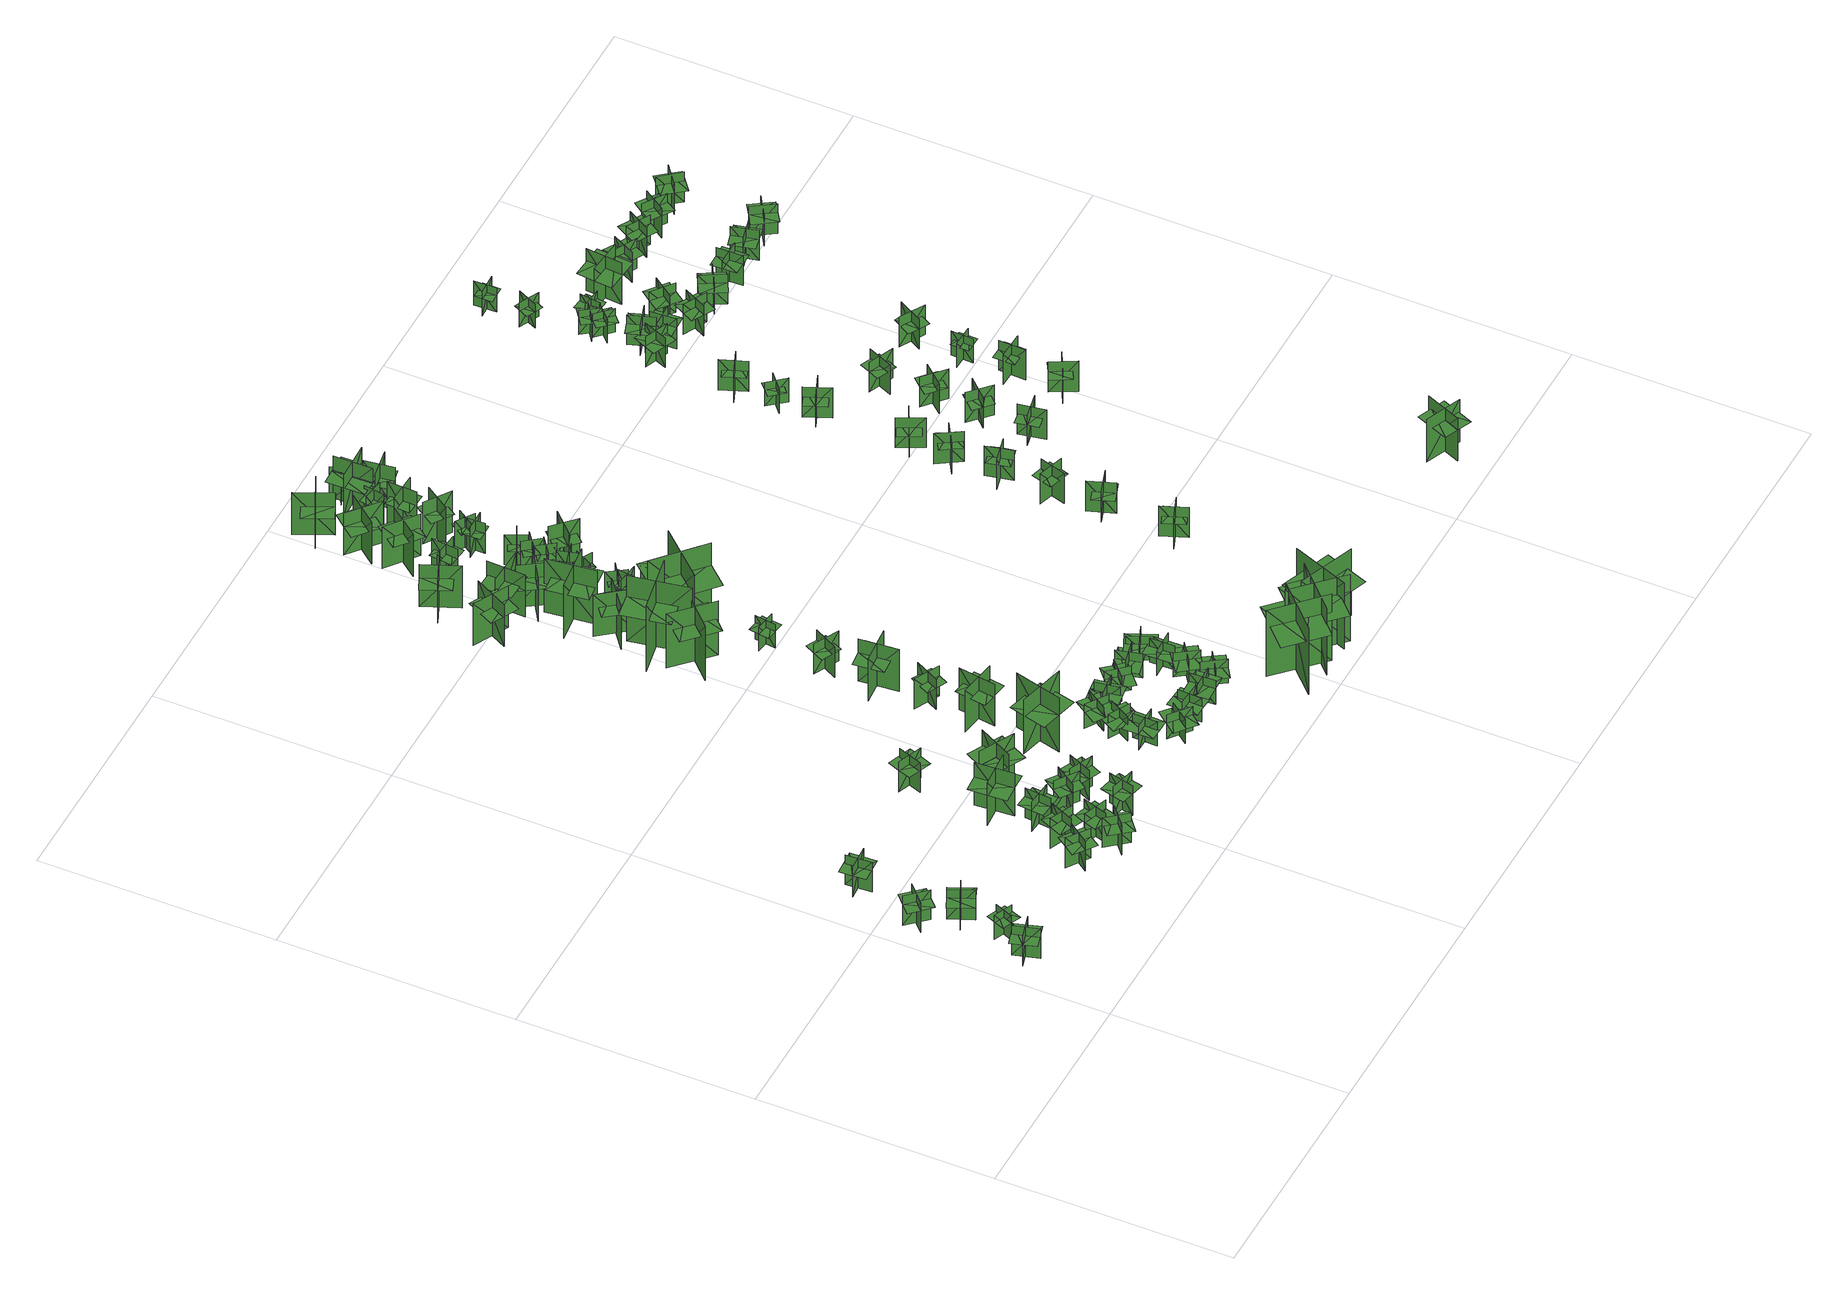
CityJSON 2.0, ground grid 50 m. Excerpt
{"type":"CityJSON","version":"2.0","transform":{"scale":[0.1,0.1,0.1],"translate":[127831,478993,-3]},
"CityObjects":{
"tree1":{"type":"SolitaryVegetationObject","geometry":[{"type":"MultiSurface","lod":"1","boundaries":[[[0,1,2]],[[0,2,3]],[[4,5,6]],[[4,6,7]],[[8,9,10]],[[8,10,11]],[[8,11,12]],[[8,12,13]]]}]},
"tree2":{"type":"SolitaryVegetationObject","geometry":[{"type":"MultiSurface","lod":"1","boundaries":[[[14,15,16]],[[14,16,17]],[[18,19,20]],[[18,20,21]],[[22,23,24]],[[22,24,25]],[[22,25,26]],[[22,26,27]]]}]},
"tree3":{"type":"SolitaryVegetationObject","geometry":[{"type":"MultiSurface","lod":"1","boundaries":[[[28,29,30]],[[28,30,31]],[[32,33,34]],[[32,34,35]],[[36,37,38]],[[36,38,39]],[[36,39,40]],[[36,40,41]]]}]},
"tree4":{"type":"SolitaryVegetationObject","geometry":[{"type":"MultiSurface","lod":"1","boundaries":[[[42,43,44]],[[42,44,45]],[[46,47,48]],[[46,48,49]],[[50,51,52]],[[50,52,53]],[[50,53,54]],[[50,54,55]]]}]},
"tree5":{"type":"SolitaryVegetationObject","geometry":[{"type":"MultiSurface","lod":"1","boundaries":[[[56,57,58]],[[56,58,59]],[[60,61,62]],[[60,62,63]],[[64,65,66]],[[64,66,67]],[[64,67,68]],[[64,68,69]]]}]},
"tree6":{"type":"SolitaryVegetationObject","geometry":[{"type":"MultiSurface","lod":"1","boundaries":[[[70,71,72]],[[70,72,73]],[[74,75,76]],[[74,76,77]],[[78,79,80]],[[78,80,81]],[[78,81,82]],[[78,82,83]]]}]},
"tree7":{"type":"SolitaryVegetationObject","geometry":[{"type":"MultiSurface","lod":"1","boundaries":[[[84,85,86]],[[84,86,87]],[[88,89,90]],[[88,90,91]],[[92,93,94]],[[92,94,95]],[[92,95,96]],[[92,96,97]]]}]},
"tree8":{"type":"SolitaryVegetationObject","geometry":[{"type":"MultiSurface","lod":"1","boundaries":[[[98,99,100]],[[98,100,101]],[[102,103,104]],[[102,104,105]],[[106,107,108]],[[106,108,109]],[[106,109,110]],[[106,110,111]]]}]},
"tree9":{"type":"SolitaryVegetationObject","geometry":[{"type":"MultiSurface","lod":"1","boundaries":[[[112,113,114]],[[112,114,115]],[[116,117,118]],[[116,118,119]],[[120,121,122]],[[120,122,123]],[[120,123,124]],[[120,124,125]]]}]},
"tree10":{"type":"SolitaryVegetationObject","geometry":[{"type":"MultiSurface","lod":"1","boundaries":[[[126,127,128]],[[126,128,129]],[[130,131,132]],[[130,132,133]],[[134,135,136]],[[134,136,137]],[[134,137,138]],[[134,138,139]]]}]},
"tree11":{"type":"SolitaryVegetationObject","geometry":[{"type":"MultiSurface","lod":"1","boundaries":[[[140,141,142]],[[140,142,143]],[[144,145,146]],[[144,146,147]],[[148,149,150]],[[148,150,151]],[[148,149,152]],[[148,152,153]]]}]},
"tree12":{"type":"SolitaryVegetationObject","geometry":[{"type":"MultiSurface","lod":"1","boundaries":[[[154,155,156]],[[154,156,157]],[[158,159,160]],[[158,160,161]],[[162,163,164]],[[162,164,165]],[[162,165,166]],[[162,166,167]]]}]},
"tree13":{"type":"SolitaryVegetationObject","geometry":[{"type":"MultiSurface","lod":"1","boundaries":[[[168,169,170]],[[168,170,171]],[[172,173,174]],[[172,174,175]],[[176,177,178]],[[176,178,179]],[[176,179,180]],[[176,180,181]]]}]},
"tree14":{"type":"SolitaryVegetationObject","geometry":[{"type":"MultiSurface","lod":"1","boundaries":[[[182,183,184]],[[182,184,185]],[[186,187,188]],[[186,188,189]],[[190,191,192]],[[190,192,193]],[[190,193,194]],[[190,194,195]]]}]},
"tree15":{"type":"SolitaryVegetationObject","geometry":[{"type":"MultiSurface","lod":"1","boundaries":[[[196,197,198]],[[196,198,199]],[[200,201,202]],[[200,202,203]],[[204,205,206]],[[204,206,207]],[[204,205,208]],[[204,208,209]]]}]},
"tree16":{"type":"SolitaryVegetationObject","geometry":[{"type":"MultiSurface","lod":"1","boundaries":[[[210,211,212]],[[210,212,213]],[[214,215,216]],[[214,216,217]],[[218,219,220]],[[218,220,221]],[[218,221,222]],[[218,222,223]]]}]},
"tree17":{"type":"SolitaryVegetationObject","geometry":[{"type":"MultiSurface","lod":"1","boundaries":[[[224,225,226]],[[224,226,227]],[[228,229,230]],[[228,230,231]],[[232,233,234]],[[232,234,235]],[[232,235,236]],[[232,236,237]]]}]},
"tree18":{"type":"SolitaryVegetationObject","geometry":[{"type":"MultiSurface","lod":"1","boundaries":[[[238,239,240]],[[238,240,241]],[[242,243,244]],[[242,244,245]],[[246,247,248]],[[246,248,249]],[[246,249,250]],[[246,250,251]]]}]},
"tree19":{"type":"SolitaryVegetationObject","geometry":[{"type":"MultiSurface","lod":"1","boundaries":[[[252,253,254]],[[252,254,255]],[[256,257,258]],[[256,258,259]],[[260,261,262]],[[260,262,263]],[[260,263,264]],[[260,264,265]]]}]},
"tree20":{"type":"SolitaryVegetationObject","geometry":[{"type":"MultiSurface","lod":"1","boundaries":[[[266,267,268]],[[266,268,269]],[[270,271,272]],[[270,272,273]],[[274,275,276]],[[274,276,277]],[[274,277,278]],[[274,278,279]]]}]},
"tree21":{"type":"SolitaryVegetationObject","geometry":[{"type":"MultiSurface","lod":"1","boundaries":[[[280,281,282]],[[280,282,283]],[[284,285,286]],[[284,286,287]],[[288,289,290]],[[288,290,291]],[[288,291,292]],[[288,292,293]]]}]},
"tree22":{"type":"SolitaryVegetationObject","geometry":[{"type":"MultiSurface","lod":"1","boundaries":[[[294,295,296]],[[294,296,297]],[[298,299,300]],[[298,300,301]],[[302,303,304]],[[302,304,305]],[[302,305,306]],[[302,306,307]]]}]},
"tree23":{"type":"SolitaryVegetationObject","geometry":[{"type":"MultiSurface","lod":"1","boundaries":[[[308,309,310]],[[308,310,311]],[[312,313,314]],[[312,314,315]],[[316,317,318]],[[316,318,319]],[[316,319,320]],[[316,320,321]]]}]},
"tree24":{"type":"SolitaryVegetationObject","geometry":[{"type":"MultiSurface","lod":"1","boundaries":[[[322,323,324]],[[322,324,325]],[[326,327,328]],[[326,328,329]],[[330,331,332]],[[330,332,333]],[[330,333,334]],[[330,334,335]]]}]},
"tree25":{"type":"SolitaryVegetationObject","geometry":[{"type":"MultiSurface","lod":"1","boundaries":[[[336,337,338]],[[336,338,339]],[[340,341,342]],[[340,342,343]],[[344,345,346]],[[344,346,347]],[[344,347,348]],[[344,348,349]]]}]},
"tree26":{"type":"SolitaryVegetationObject","geometry":[{"type":"MultiSurface","lod":"1","boundaries":[[[350,351,352]],[[350,352,353]],[[354,355,356]],[[354,356,357]],[[358,359,360]],[[358,360,361]],[[358,361,362]],[[358,362,363]]]}]},
"tree27":{"type":"SolitaryVegetationObject","geometry":[{"type":"MultiSurface","lod":"1","boundaries":[[[364,365,366]],[[364,366,367]],[[368,369,370]],[[368,370,371]],[[372,373,374]],[[372,374,375]],[[372,375,376]],[[372,376,377]]]}]},
"tree28":{"type":"SolitaryVegetationObject","geometry":[{"type":"MultiSurface","lod":"1","boundaries":[[[378,379,380]],[[378,380,381]],[[382,383,384]],[[382,384,385]],[[386,387,388]],[[386,388,389]],[[386,389,390]],[[386,390,391]]]}]},
"tree29":{"type":"SolitaryVegetationObject","geometry":[{"type":"MultiSurface","lod":"1","boundaries":[[[392,393,394]],[[392,394,395]],[[396,397,398]],[[396,398,399]],[[400,401,402]],[[400,402,403]],[[400,403,404]],[[400,404,405]]]}]},
"tree30":{"type":"SolitaryVegetationObject","geometry":[{"type":"MultiSurface","lod":"1","boundaries":[[[406,407,408]],[[406,408,409]],[[410,411,412]],[[410,412,413]],[[414,415,416]],[[414,416,417]],[[414,417,418]],[[414,418,419]]]}]},
"tree31":{"type":"SolitaryVegetationObject","geometry":[{"type":"MultiSurface","lod":"1","boundaries":[[[420,421,422]],[[420,422,423]],[[424,425,426]],[[424,426,427]],[[428,429,430]],[[428,430,431]],[[428,431,432]],[[428,432,433]]]}]},
"tree32":{"type":"SolitaryVegetationObject","geometry":[{"type":"MultiSurface","lod":"1","boundaries":[[[434,435,436]],[[434,436,437]],[[438,439,440]],[[438,440,441]],[[442,443,444]],[[442,444,445]],[[442,445,446]],[[442,446,447]]]}]},
"tree33":{"type":"SolitaryVegetationObject","geometry":[{"type":"MultiSurface","lod":"1","boundaries":[[[448,449,450]],[[448,450,451]],[[452,453,454]],[[452,454,455]],[[456,457,458]],[[456,458,459]],[[456,459,460]],[[456,460,461]]]}]},
"tree34":{"type":"SolitaryVegetationObject","geometry":[{"type":"MultiSurface","lod":"1","boundaries":[[[462,463,464]],[[462,464,465]],[[466,467,468]],[[466,468,469]],[[470,471,472]],[[470,472,473]],[[470,473,474]],[[470,474,475]]]}]},
"tree35":{"type":"SolitaryVegetationObject","geometry":[{"type":"MultiSurface","lod":"1","boundaries":[[[476,477,478]],[[476,478,479]],[[480,481,482]],[[480,482,483]],[[484,485,486]],[[484,486,487]],[[484,487,488]],[[484,488,489]]]}]},
"tree36":{"type":"SolitaryVegetationObject","geometry":[{"type":"MultiSurface","lod":"1","boundaries":[[[490,491,492]],[[490,492,493]],[[494,495,496]],[[494,496,497]],[[498,499,500]],[[498,500,501]],[[498,501,502]],[[498,502,503]]]}]},
"tree37":{"type":"SolitaryVegetationObject","geometry":[{"type":"MultiSurface","lod":"1","boundaries":[[[504,505,506]],[[504,506,507]],[[508,509,510]],[[508,510,511]],[[512,513,514]],[[512,514,515]],[[512,515,516]],[[512,516,517]]]}]},
"tree38":{"type":"SolitaryVegetationObject","geometry":[{"type":"MultiSurface","lod":"1","boundaries":[[[518,519,520]],[[518,520,521]],[[522,523,524]],[[522,524,525]],[[526,527,528]],[[526,528,529]],[[526,529,530]],[[526,530,531]]]}]},
"tree39":{"type":"SolitaryVegetationObject","geometry":[{"type":"MultiSurface","lod":"1","boundaries":[[[532,533,534]],[[532,534,535]],[[536,537,538]],[[536,538,539]],[[540,541,542]],[[540,542,543]],[[540,543,544]],[[540,544,545]]]}]},
"tree40":{"type":"SolitaryVegetationObject","geometry":[{"type":"MultiSurface","lod":"1","boundaries":[[[546,547,548]],[[546,548,549]],[[550,551,552]],[[550,552,553]],[[554,555,556]],[[554,556,557]],[[554,557,558]],[[554,558,559]]]}]},
"tree41":{"type":"SolitaryVegetationObject","geometry":[{"type":"MultiSurface","lod":"1","boundaries":[[[560,561,562]],[[560,562,563]],[[564,565,566]],[[564,566,567]],[[568,569,570]],[[568,570,571]],[[568,571,572]],[[568,572,573]]]}]},
"tree42":{"type":"SolitaryVegetationObject","geometry":[{"type":"MultiSurface","lod":"1","boundaries":[[[574,575,576]],[[574,576,577]],[[578,579,580]],[[578,580,581]],[[582,583,584]],[[582,584,585]],[[582,583,586]],[[582,586,587]]]}]},
"tree43":{"type":"SolitaryVegetationObject","geometry":[{"type":"MultiSurface","lod":"1","boundaries":[[[588,589,590]],[[588,590,591]],[[592,593,594]],[[592,594,595]],[[596,597,598]],[[596,598,599]],[[596,599,600]],[[596,600,601]]]}]},
"tree44":{"type":"SolitaryVegetationObject","geometry":[{"type":"MultiSurface","lod":"1","boundaries":[[[602,603,604]],[[602,604,605]],[[606,607,608]],[[606,608,609]],[[610,611,612]],[[610,612,613]],[[610,613,614]],[[610,614,615]]]}]},
"tree45":{"type":"SolitaryVegetationObject","geometry":[{"type":"MultiSurface","lod":"1","boundaries":[[[616,617,618]],[[616,618,619]],[[620,621,622]],[[620,622,623]],[[624,625,626]],[[624,626,627]],[[624,627,628]],[[624,628,629]]]}]},
"tree46":{"type":"SolitaryVegetationObject","geometry":[{"type":"MultiSurface","lod":"1","boundaries":[[[630,631,632]],[[630,632,633]],[[634,635,636]],[[634,636,637]],[[638,639,640]],[[638,640,641]],[[638,641,642]],[[638,642,643]]]}]},
"tree47":{"type":"SolitaryVegetationObject","geometry":[{"type":"MultiSurface","lod":"1","boundaries":[[[644,645,646]],[[644,646,647]],[[648,649,650]],[[648,650,651]],[[652,653,654]],[[652,654,655]],[[652,655,656]],[[652,656,657]]]}]},
"tree48":{"type":"SolitaryVegetationObject","geometry":[{"type":"MultiSurface","lod":"1","boundaries":[[[658,659,660]],[[658,660,661]],[[662,663,664]],[[662,664,665]],[[666,667,668]],[[666,668,669]],[[666,669,670]],[[666,670,671]]]}]},
"tree49":{"type":"SolitaryVegetationObject","geometry":[{"type":"MultiSurface","lod":"1","boundaries":[[[672,673,674]],[[672,674,675]],[[676,677,678]],[[676,678,679]],[[680,681,682]],[[680,682,683]],[[680,683,684]],[[680,684,685]]]}]},
"tree50":{"type":"SolitaryVegetationObject","geometry":[{"type":"MultiSurface","lod":"1","boundaries":[[[686,687,688]],[[686,688,689]],[[690,691,692]],[[690,692,693]],[[694,695,696]],[[694,696,697]],[[694,698,699]],[[694,699,695]]]}]},
"tree51":{"type":"SolitaryVegetationObject","geometry":[{"type":"MultiSurface","lod":"1","boundaries":[[[700,701,702]],[[700,702,703]],[[704,705,706]],[[704,706,707]],[[708,709,710]],[[708,710,711]],[[708,711,712]],[[708,712,713]]]}]},
"tree52":{"type":"SolitaryVegetationObject","geometry":[{"type":"MultiSurface","lod":"1","boundaries":[[[714,715,716]],[[714,716,717]],[[718,719,720]],[[718,720,721]],[[722,723,724]],[[722,724,725]],[[722,725,726]],[[722,726,727]]]}]},
"tree53":{"type":"SolitaryVegetationObject","geometry":[{"type":"MultiSurface","lod":"1","boundaries":[[[728,729,730]],[[728,730,731]],[[732,733,734]],[[732,734,735]],[[736,737,738]],[[736,738,739]],[[736,739,740]],[[736,740,741]]]}]},
"tree54":{"type":"SolitaryVegetationObject","geometry":[{"type":"MultiSurface","lod":"1","boundaries":[[[742,743,744]],[[742,744,745]],[[746,747,748]],[[746,748,749]],[[750,751,752]],[[750,752,753]],[[750,753,754]],[[750,754,755]]]}]},
"tree55":{"type":"SolitaryVegetationObject","geometry":[{"type":"MultiSurface","lod":"1","boundaries":[[[756,757,758]],[[756,758,759]],[[760,761,762]],[[760,762,763]],[[764,765,766]],[[764,766,767]],[[764,767,768]],[[764,768,769]]]}]},
"tree56":{"type":"SolitaryVegetationObject","geometry":[{"type":"MultiSurface","lod":"1","boundaries":[[[770,771,772]],[[770,772,773]],[[774,775,776]],[[774,776,777]],[[778,779,780]],[[778,780,781]],[[778,781,782]],[[778,782,783]]]}]},
"tree57":{"type":"SolitaryVegetationObject","geometry":[{"type":"MultiSurface","lod":"1","boundaries":[[[784,785,786]],[[784,786,787]],[[788,789,790]],[[788,790,791]],[[792,793,794]],[[792,794,795]],[[792,795,796]],[[792,796,797]]]}]},
"tree58":{"type":"SolitaryVegetationObject","geometry":[{"type":"MultiSurface","lod":"1","boundaries":[[[798,799,800]],[[798,800,801]],[[802,803,804]],[[802,804,805]],[[806,807,808]],[[806,808,809]],[[806,810,811]],[[806,811,807]]]}]},
"tree59":{"type":"SolitaryVegetationObject","geometry":[{"type":"MultiSurface","lod":"1","boundaries":[[[812,813,814]],[[812,814,815]],[[816,817,818]],[[816,818,819]],[[820,821,822]],[[820,822,823]],[[820,823,824]],[[820,824,825]]]}]},
"tree60":{"type":"SolitaryVegetationObject","geometry":[{"type":"MultiSurface","lod":"1","boundaries":[[[826,827,828]],[[826,828,829]],[[830,831,832]],[[830,832,833]],[[834,835,836]],[[834,836,837]],[[834,837,838]],[[834,838,839]]]}]},
"tree61":{"type":"SolitaryVegetationObject","geometry":[{"type":"MultiSurface","lod":"1","boundaries":[[[840,841,842]],[[840,842,843]],[[844,845,846]],[[844,846,847]],[[848,849,850]],[[848,850,851]],[[848,851,852]],[[848,852,853]]]}]},
"tree62":{"type":"SolitaryVegetationObject","geometry":[{"type":"MultiSurface","lod":"1","boundaries":[[[854,855,856]],[[854,856,857]],[[858,859,860]],[[858,860,861]],[[862,863,864]],[[862,864,865]],[[862,865,866]],[[862,866,867]]]}]},
"tree63":{"type":"SolitaryVegetationObject","geometry":[{"type":"MultiSurface","lod":"1","boundaries":[[[868,869,870]],[[868,870,871]],[[872,873,874]],[[872,874,875]],[[876,877,878]],[[876,878,879]],[[876,879,880]],[[876,880,881]]]}]},
"tree64":{"type":"SolitaryVegetationObject","geometry":[{"type":"MultiSurface","lod":"1","boundaries":[[[882,883,884]],[[882,884,885]],[[886,887,888]],[[886,888,889]],[[890,891,892]],[[890,892,893]],[[890,894,895]],[[890,895,891]]]}]},
"tree65":{"type":"SolitaryVegetationObject","geometry":[{"type":"MultiSurface","lod":"1","boundaries":[[[896,897,898]],[[896,898,899]],[[900,901,902]],[[900,902,903]],[[904,905,906]],[[904,906,907]],[[904,907,908]],[[904,908,909]]]}]},
"tree66":{"type":"SolitaryVegetationObject","geometry":[{"type":"MultiSurface","lod":"1","boundaries":[[[910,911,912]],[[910,912,913]],[[914,915,916]],[[914,916,917]],[[918,919,920]],[[918,920,921]],[[918,919,922]],[[918,922,923]]]}]},
"tree67":{"type":"SolitaryVegetationObject","geometry":[{"type":"MultiSurface","lod":"1","boundaries":[[[924,925,926]],[[924,926,927]],[[928,929,930]],[[928,930,931]],[[932,933,934]],[[932,934,935]],[[932,935,936]],[[932,936,937]]]}]},
"tree68":{"type":"SolitaryVegetationObject","geometry":[{"type":"MultiSurface","lod":"1","boundaries":[[[938,939,940]],[[938,940,941]],[[942,943,944]],[[942,944,945]],[[946,947,948]],[[946,948,949]],[[946,949,950]],[[946,950,951]]]}]},
"tree69":{"type":"SolitaryVegetationObject","geometry":[{"type":"MultiSurface","lod":"1","boundaries":[[[952,953,954]],[[952,954,955]],[[956,957,958]],[[956,958,959]],[[960,961,962]],[[960,962,963]],[[960,963,964]],[[960,964,965]]]}]},
"tree70":{"type":"SolitaryVegetationObject","geometry":[{"type":"MultiSurface","lod":"1","boundaries":[[[966,967,968]],[[966,968,969]],[[970,971,972]],[[970,972,973]],[[974,975,976]],[[974,976,977]],[[974,977,978]],[[974,978,979]]]}]},
"tree71":{"type":"SolitaryVegetationObject","geometry":[{"type":"MultiSurface","lod":"1","boundaries":[[[980,981,982]],[[980,982,983]],[[984,985,986]],[[984,986,987]],[[988,989,990]],[[988,990,991]],[[988,991,992]],[[988,992,993]]]}]},
"tree72":{"type":"SolitaryVegetationObject","geometry":[{"type":"MultiSurface","lod":"1","boundaries":[[[994,995,996]],[[994,996,997]],[[998,999,1000]],[[998,1000,1001]],[[1002,1003,1004]],[[1002,1004,1005]],[[1002,1005,1006]],[[1002,1006,1007]]]}]},
"tree73":{"type":"SolitaryVegetationObject","geometry":[{"type":"MultiSurface","lod":"1","boundaries":[[[1008,1009,1010]],[[1008,1010,1011]],[[1012,1013,1014]],[[1012,1014,1015]],[[1016,1017,1018]],[[1016,1018,1019]],[[1016,1019,1020]],[[1016,1020,1021]]]}]},
"tree74":{"type":"SolitaryVegetationObject","geometry":[{"type":"MultiSurface","lod":"1","boundaries":[[[1022,1023,1024]],[[1022,1024,1025]],[[1026,1027,1028]],[[1026,1028,1029]],[[1030,1031,1032]],[[1030,1032,1033]],[[1030,1033,1034]],[[1030,1034,1035]]]}]},
"tree75":{"type":"SolitaryVegetationObject","geometry":[{"type":"MultiSurface","lod":"1","boundaries":[[[1036,1037,1038]],[[1036,1038,1039]],[[1040,1041,1042]],[[1040,1042,1043]],[[1044,1045,1046]],[[1044,1046,1047]],[[1044,1047,1048]],[[1044,1048,1049]]]}]},
"tree76":{"type":"SolitaryVegetationObject","geometry":[{"type":"MultiSurface","lod":"1","boundaries":[[[1050,1051,1052]],[[1050,1052,1053]],[[1054,1055,1056]],[[1054,1056,1057]],[[1058,1059,1060]],[[1058,1060,1061]],[[1058,1061,1062]],[[1058,1062,1063]]]}]},
"tree77":{"type":"SolitaryVegetationObject","geometry":[{"type":"MultiSurface","lod":"1","boundaries":[[[1064,1065,1066]],[[1064,1066,1067]],[[1068,1069,1070]],[[1068,1070,1071]],[[1072,1073,1074]],[[1072,1074,1075]],[[1072,1075,1076]],[[1072,1076,1077]]]}]},
"tree78":{"type":"SolitaryVegetationObject","geometry":[{"type":"MultiSurface","lod":"1","boundaries":[[[1078,1079,1080]],[[1078,1080,1081]],[[1082,1083,1084]],[[1082,1084,1085]],[[1086,1087,1088]],[[1086,1088,1089]],[[1086,1089,1090]],[[1086,1090,1091]]]}]},
"tree79":{"type":"SolitaryVegetationObject","geometry":[{"type":"MultiSurface","lod":"1","boundaries":[[[1092,1093,1094]],[[1092,1094,1095]],[[1096,1097,1098]],[[1096,1098,1099]],[[1100,1101,1102]],[[1100,1102,1103]],[[1100,1103,1104]],[[1100,1104,1105]]]}]},
"tree80":{"type":"SolitaryVegetationObject","geometry":[{"type":"MultiSurface","lod":"1","boundaries":[[[1106,1107,1108]],[[1106,1108,1109]],[[1110,1111,1112]],[[1110,1112,1113]],[[1114,1115,1116]],[[1114,1116,1117]],[[1114,1117,1118]],[[1114,1118,1119]]]}]},
"tree81":{"type":"SolitaryVegetationObject","geometry":[{"type":"MultiSurface","lod":"1","boundaries":[[[1120,1121,1122]],[[1120,1122,1123]],[[1124,1125,1126]],[[1124,1126,1127]],[[1128,1129,1130]],[[1128,1130,1131]],[[1128,1132,1133]],[[1128,1133,1129]]]}]},
"tree82":{"type":"SolitaryVegetationObject","geometry":[{"type":"MultiSurface","lod":"1","boundaries":[[[1134,1135,1136]],[[1134,1136,1137]],[[1138,1139,1140]],[[1138,1140,1141]],[[1142,1143,1144]],[[1142,1144,1145]],[[1142,1145,1146]],[[1142,1146,1147]]]}]},
"tree83":{"type":"SolitaryVegetationObject","geometry":[{"type":"MultiSurface","lod":"1","boundaries":[[[1148,1149,1150]],[[1148,1150,1151]],[[1152,1153,1154]],[[1152,1154,1155]],[[1156,1157,1158]],[[1156,1158,1159]],[[1156,1159,1160]],[[1156,1160,1161]]]}]},
"tree84":{"type":"SolitaryVegetationObject","geometry":[{"type":"MultiSurface","lod":"1","boundaries":[[[1162,1163,1164]],[[1162,1164,1165]],[[1166,1167,1168]],[[1166,1168,1169]],[[1170,1171,1172]],[[1170,1172,1173]],[[1170,1173,1174]],[[1170,1174,1175]]]}]},
"tree85":{"type":"SolitaryVegetationObject","geometry":[{"type":"MultiSurface","lod":"1","boundaries":[[[1176,1177,1178]],[[1176,1178,1179]],[[1180,1181,1182]],[[1180,1182,1183]],[[1184,1185,1186]],[[1184,1186,1187]],[[1184,1187,1188]],[[1184,1188,1189]]]}]},
"tree86":{"type":"SolitaryVegetationObject","geometry":[{"type":"MultiSurface","lod":"1","boundaries":[[[1190,1191,1192]],[[1190,1192,1193]],[[1194,1195,1196]],[[1194,1196,1197]],[[1198,1199,1200]],[[1198,1200,1201]],[[1198,1201,1202]],[[1198,1202,1203]]]}]},
"tree87":{"type":"SolitaryVegetationObject","geometry":[{"type":"MultiSurface","lod":"1","boundaries":[[[1204,1205,1206]],[[1204,1206,1207]],[[1208,1209,1210]],[[1208,1210,1211]],[[1212,1213,1214]],[[1212,1214,1215]],[[1212,1215,1216]],[[1212,1216,1217]]]}]},
"tree88":{"type":"SolitaryVegetationObject","geometry":[{"type":"MultiSurface","lod":"1","boundaries":[[[1218,1219,1220]],[[1218,1220,1221]],[[1222,1223,1224]],[[1222,1224,1225]],[[1226,1227,1228]],[[1226,1228,1229]],[[1226,1229,1230]],[[1226,1230,1231]]]}]},
"tree89":{"type":"SolitaryVegetationObject","geometry":[{"type":"MultiSurface","lod":"1","boundaries":[[[1232,1233,1234]],[[1232,1234,1235]],[[1236,1237,1238]],[[1236,1238,1239]],[[1240,1241,1242]],[[1240,1242,1243]],[[1240,1243,1244]],[[1240,1244,1245]]]}]},
"tree90":{"type":"SolitaryVegetationObject","geometry":[{"type":"MultiSurface","lod":"1","boundaries":[[[1246,1247,1248]],[[1246,1248,1249]],[[1250,1251,1252]],[[1250,1252,1253]],[[1254,1255,1256]],[[1254,1256,1257]],[[1254,1257,1258]],[[1254,1258,1259]]]}]},
"tree91":{"type":"SolitaryVegetationObject","geometry":[{"type":"MultiSurface","lod":"1","boundaries":[[[1260,1261,1262]],[[1260,1262,1263]],[[1264,1265,1266]],[[1264,1266,1267]],[[1268,1269,1270]],[[1268,1270,1271]],[[1268,1271,1272]],[[1268,1272,1273]]]}]},
"tree92":{"type":"SolitaryVegetationObject","geometry":[{"type":"MultiSurface","lod":"1","boundaries":[[[1274,1275,1276]],[[1274,1276,1277]],[[1278,1279,1280]],[[1278,1280,1281]],[[1282,1283,1284]],[[1282,1284,1285]],[[1282,1285,1286]],[[1282,1286,1287]]]}]},
"tree93":{"type":"SolitaryVegetationObject","geometry":[{"type":"MultiSurface","lod":"1","boundaries":[[[1288,1289,1290]],[[1288,1290,1291]],[[1292,1293,1294]],[[1292,1294,1295]],[[1296,1297,1298]],[[1296,1298,1299]],[[1296,1299,1300]],[[1296,1300,1301]]]}]},
"tree94":{"type":"SolitaryVegetationObject","geometry":[{"type":"MultiSurface","lod":"1","boundaries":[[[1302,1303,1304]],[[1302,1304,1305]],[[1306,1307,1308]],[[1306,1308,1309]],[[1310,1311,1312]],[[1310,1312,1313]],[[1310,1313,1314]],[[1310,1314,1315]]]}]},
"tree95":{"type":"SolitaryVegetationObject","geometry":[{"type":"MultiSurface","lod":"1","boundaries":[[[1316,1317,1318]],[[1316,1318,1319]],[[1320,1321,1322]],[[1320,1322,1323]],[[1324,1325,1326]],[[1324,1326,1327]],[[1324,1327,1328]],[[1324,1328,1329]]]}]},
"tree96":{"type":"SolitaryVegetationObject","geometry":[{"type":"MultiSurface","lod":"1","boundaries":[[[1330,1331,1332]],[[1330,1332,1333]],[[1334,1335,1336]],[[1334,1336,1337]],[[1338,1339,1340]],[[1338,1340,1341]],[[1338,1341,1342]],[[1338,1342,1343]]]}]},
"tree97":{"type":"SolitaryVegetationObject","geometry":[{"type":"MultiSurface","lod":"1","boundaries":[[[1344,1345,1346]],[[1344,1346,1347]],[[1348,1349,1350]],[[1348,1350,1351]],[[1352,1353,1354]],[[1352,1354,1355]],[[1352,1355,1356]],[[1352,1356,1357]]]}]},
"tree98":{"type":"SolitaryVegetationObject","geometry":[{"type":"MultiSurface","lod":"1","boundaries":[[[1358,1359,1360]],[[1358,1360,1361]],[[1362,1363,1364]],[[1362,1364,1365]],[[1366,1367,1368]],[[1366,1368,1369]],[[1366,1369,1370]],[[1366,1370,1371]]]}]},
"tree99":{"type":"SolitaryVegetationObject","geometry":[{"type":"MultiSurface","lod":"1","boundaries":[[[1372,1373,1374]],[[1372,1374,1375]],[[1376,1377,1378]],[[1376,1378,1379]],[[1380,1381,1382]],[[1380,1382,1383]],[[1380,1383,1384]],[[1380,1384,1385]]]}]},
"tree100":{"type":"SolitaryVegetationObject","geometry":[{"type":"MultiSurface","lod":"1","boundaries":[[[1386,1387,1388]],[[1386,1388,1389]],[[1390,1391,1392]],[[1390,1392,1393]],[[1394,1395,1396]],[[1394,1396,1397]],[[1394,1397,1398]],[[1394,1398,1399]]]}]},
"tree101":{"type":"SolitaryVegetationObject","geometry":[{"type":"MultiSurface","lod":"1","boundaries":[[[1400,1401,1402]],[[1400,1402,1403]],[[1404,1405,1406]],[[1404,1406,1407]],[[1408,1409,1410]],[[1408,1410,1411]],[[1408,1411,1412]],[[1408,1412,1413]]]}]},
"tree102":{"type":"SolitaryVegetationObject","geometry":[{"type":"MultiSurface","lod":"1","boundaries":[[[1414,1415,1416]],[[1414,1416,1417]],[[1418,1419,1420]],[[1418,1420,1421]],[[1422,1423,1424]],[[1422,1424,1425]],[[1422,1425,1426]],[[1422,1426,1427]]]}]},
"tree103":{"type":"SolitaryVegetationObject","geometry":[{"type":"MultiSurface","lod":"1","boundaries":[[[1428,1429,1430]],[[1428,1430,1431]],[[1432,1433,1434]],[[1432,1434,1435]],[[1436,1437,1438]],[[1436,1438,1439]],[[1436,1439,1440]],[[1436,1440,1441]]]}]},
"tree104":{"type":"SolitaryVegetationObject","geometry":[{"type":"MultiSurface","lod":"1","boundaries":[[[1442,1443,1444]],[[1442,1444,1445]],[[1446,1447,1448]],[[1446,1448,1449]],[[1450,1451,1452]],[[1450,1452,1453]],[[1450,1453,1454]],[[1450,1454,1455]]]}]},
"tree105":{"type":"SolitaryVegetationObject","geometry":[{"type":"MultiSurface","lod":"1","boundaries":[[[1456,1457,1458]],[[1456,1458,1459]],[[1460,1461,1462]],[[1460,1462,1463]],[[1464,1465,1466]],[[1464,1466,1467]],[[1464,1467,1468]],[[1464,1468,1469]]]}]}
},
"vertices":[
[43,226,34],[58,173,34],[58,173,111],[43,226,111],[25,194,34],[78,209,34],[78,209,111],[25,194,111],[25,194,89],[33,167,89],[86,182,89],[78,209,89],[70,236,89],[17,220,89],
[95,251,47],[54,268,47],[54,268,109],[95,251,109],[84,278,47],[67,238,47],[67,238,109],[84,278,109],[84,278,91],[63,287,91],[47,246,91],[67,238,91],[88,229,91],[104,270,91],
[59,442,39],[19,404,39],[19,404,115],[59,442,115],[22,443,39],[60,403,39],[60,403,115],[22,443,115],[22,443,94],[2,424,94],[40,384,94],[60,403,94],[80,422,94],[42,462,94],
[99,359,48],[49,336,48],[49,336,125],[99,359,125],[65,372,48],[87,322,48],[87,322,125],[65,372,125],[65,372,104],[39,361,104],[62,310,104],[87,322,104],[113,333,104],[90,384,104],
[66,585,49],[70,530,49],[70,530,126],[66,585,126],[41,557,49],[97,561,49],[97,561,126],[41,557,126],[41,557,104],[43,530,104],[98,533,104],[97,561,104],[95,589,104],[39,585,104],
[293,193,51],[326,238,51],[326,238,128],[293,193,128],[330,199,51],[285,231,51],[285,231,128],[330,199,128],[330,199,107],[346,221,107],[301,253,107],[285,231,107],[269,208,107],[314,176,107],
[339,244,49],[361,295,49],[361,295,126],[339,244,126],[374,258,49],[323,280,49],[323,280,126],[374,258,126],[374,258,104],[384,283,104],[334,305,104],[323,280,104],[312,254,104],[363,232,104],
[424,160,27],[388,203,27],[388,203,104],[424,160,104],[427,197,27],[385,161,27],[385,161,104],[427,197,104],[427,197,83],[410,218,83],[367,183,83],[385,161,83],[402,140,83],[445,175,83],
[400,202,29],[418,255,29],[418,255,106],[400,202,106],[433,218,29],[381,236,29],[381,236,106],[433,218,106],[433,218,84],[442,245,84],[390,262,84],[381,236,84],[372,210,84],[424,192,84],
[357,336,40],[413,331,40],[413,331,117],[357,336,117],[381,307,40],[386,363,40],[386,363,117],[381,307,117],[381,307,96],[409,305,96],[413,360,96],[386,363,96],[358,365,96],[353,310,96],
[385,384,37],[379,466,37],[379,466,147],[385,384,147],[421,426,37],[339,420,37],[339,420,147],[421,426,147],[387,384,110],[382,466,110],[341,463,110],[346,381,110],[415,468,110],[420,386,110],
[377,621,44],[358,569,44],[358,569,121],[377,621,121],[343,606,44],[395,586,44],[395,586,121],[343,606,121],[343,606,99],[334,580,99],[385,560,99],[395,586,99],[405,612,99],[353,632,99],
[446,332,20],[491,300,20],[491,300,97],[446,332,97],[452,296,20],[484,341,20],[484,341,97],[452,296,97],[452,296,76],[474,280,76],[506,325,76],[484,341,76],[461,357,76],[429,312,76],
[481,225,18],[535,212,18],[535,212,95],[481,225,95],[500,194,18],[513,248,18],[513,248,95],[500,194,95],[500,194,74],[527,187,74],[540,241,74],[513,248,74],[486,254,74],[473,200,74],
[425,478,22],[498,440,22],[498,440,131],[425,478,131],[442,425,22],[480,498,22],[480,498,131],[442,425,131],[424,476,95],[497,438,95],[516,474,95],[443,512,95],[481,408,95],[408,447,95],
[491,321,17],[541,298,17],[541,298,94],[491,321,94],[503,286,17],[526,337,17],[526,337,94],[503,286,94],[503,286,72],[528,275,72],[551,325,72],[526,337,72],[501,348,72],[478,298,72],
[561,451,19],[662,425,19],[662,425,159],[561,451,159],[595,393,19],[595,393,159],[622,495,159],[622,495,19],[595,393,115],[638,382,115],[659,463,115],[616,474,115],[574,485,115],[553,404,115],
[665,261,19],[665,261,81],[718,260,81],[718,260,19],[691,286,19],[691,286,81],[690,234,81],[690,234,19],[691,293,61],[664,294,61],[664,230,61],[690,229,61],[717,229,61],[718,293,61],
[605,532,21],[616,612,21],[616,612,129],[605,532,129],[646,563,21],[646,563,129],[566,575,129],[566,575,21],[646,563,95],[651,597,95],[587,606,95],[582,573,95],[577,539,95],[641,530,95],
[704,336,20],[704,336,82],[678,290,82],[678,290,20],[713,301,20],[713,301,82],[668,326,82],[668,326,20],[720,297,61],[733,320,61],[678,352,61],[664,329,61],[651,306,61],[707,274,61],
[716,227,18],[716,227,80],[758,193,80],[758,193,18],[752,230,18],[752,230,80],[720,190,80],[720,190,18],[757,236,60],[737,253,60],[696,203,60],[717,186,60],[737,169,60],[778,219,60],
[718,349,20],[718,349,82],[673,378,82],[673,378,20],[682,342,20],[682,342,82],[711,386,82],[711,386,20],[678,336,62],[701,321,62],[736,375,62],[713,389,62],[691,404,62],[656,350,62],
[598,651,21],[624,702,21],[624,702,99],[598,651,99],[633,662,21],[633,662,99],[581,689,99],[581,689,21],[633,662,74],[644,684,74],[603,705,74],[592,683,74],[581,662,74],[622,641,74],
[646,784,19],[565,777,19],[565,777,128],[646,784,128],[606,818,19],[606,818,128],[614,736,128],[614,736,19],[606,818,93],[572,814,93],[578,750,93],[612,753,93],[646,756,93],[640,821,93],
[377,1447,45],[414,1519,45],[414,1519,153],[377,1447,153],[427,1463,45],[427,1463,153],[354,1500,153],[354,1500,45],[427,1463,119],[442,1494,119],[384,1523,119],[369,1493,119],[353,1462,119],[411,1433,119],
[760,215,19],[760,215,81],[813,212,81],[813,212,19],[787,238,19],[787,238,81],[785,187,81],[785,187,19],[787,246,61],[761,248,61],[758,183,61],[784,182,61],[811,181,61],[814,245,61],
[715,360,19],[715,360,81],[768,368,81],[768,368,19],[737,388,19],[737,388,81],[745,338,81],[745,338,19],[736,396,61],[710,392,61],[719,329,61],[746,333,61],[772,337,61],[763,400,61],
[548,1082,27],[473,1155,27],[473,1155,167],[548,1082,167],[547,1149,27],[547,1149,167],[474,1074,167],[474,1074,27],[547,1149,123],[515,1180,123],[457,1119,123],[489,1089,123],[520,1059,123],[578,1119,123],
[572,1207,30],[446,1184,30],[446,1184,200],[572,1207,200],[505,1253,30],[505,1253,200],[527,1127,200],[527,1127,30],[505,1253,146],[452,1244,146],[470,1143,146],[523,1153,146],[575,1162,146],[557,1263,146],
[621,912,21],[594,861,21],[594,861,99],[621,912,99],[585,901,21],[585,901,99],[637,874,99],[637,874,21],[585,901,75],[574,879,75],[616,858,75],[627,879,75],[638,901,75],[597,922,75],
[807,345,19],[807,345,81],[771,384,81],[771,384,19],[771,347,19],[771,347,81],[809,382,81],[809,382,19],[765,342,61],[783,322,61],[831,365,61],[813,385,61],[795,405,61],[747,362,61],
[839,184,20],[839,184,82],[836,237,82],[836,237,20],[812,209,20],[812,209,82],[864,211,82],[864,211,20],[804,208,62],[806,182,62],[870,185,62],[869,211,62],[867,238,62],[803,235,62],
[454,1619,46],[379,1587,46],[379,1587,155],[454,1619,155],[405,1638,46],[405,1638,155],[437,1563,155],[437,1563,46],[405,1638,121],[374,1624,121],[400,1565,121],[431,1578,121],[462,1592,121],[436,1651,121],
[537,1250,32],[486,1314,32],[486,1314,140],[537,1250,140],[542,1302,32],[542,1302,140],[478,1251,140],[478,1251,32],[542,1302,106],[521,1328,106],[470,1288,106],[491,1261,106],[512,1235,106],[563,1275,106],
[615,996,23],[621,1040,23],[621,1040,84],[615,996,84],[639,1014,23],[595,1020,23],[595,1020,84],[639,1014,84],[639,1014,67],[642,1036,67],[598,1042,67],[595,1020,67],[592,998,67],[636,992,67],
[518,1321,33],[506,1425,33],[506,1425,172],[518,1321,172],[560,1373,33],[560,1373,172],[456,1361,172],[456,1361,33],[560,1373,128],[554,1417,128],[471,1407,128],[476,1364,128],[482,1320,128],[565,1330,128],
[476,1531,38],[473,1449,38],[473,1449,147],[476,1531,147],[438,1495,38],[438,1495,147],[520,1492,147],[520,1492,38],[438,1495,113],[437,1461,113],[502,1459,113],[503,1493,113],[505,1526,113],[440,1529,113],
[544,1468,34],[476,1424,34],[476,1424,143],[544,1468,143],[493,1479,34],[493,1479,143],[537,1411,143],[537,1411,34],[493,1479,108],[464,1460,108],[500,1406,108],[528,1424,108],[557,1443,108],[521,1497,108],
[845,339,20],[845,339,82],[832,391,82],[832,391,20],[814,359,20],[814,359,82],[864,371,82],[864,371,20],[806,357,61],[813,331,61],[875,346,61],[868,372,61],[862,398,61],[800,383,61],
[873,232,20],[873,232,82],[902,188,82],[902,188,20],[908,224,20],[908,224,82],[865,196,82],[865,196,20],[915,229,62],[900,251,62],[846,216,62],[861,194,62],[876,171,62],[929,206,62],
[871,288,21],[871,288,83],[902,245,83],[902,245,21],[906,282,21],[906,282,83],[865,252,83],[865,252,21],[913,287,63],[897,309,63],[845,270,63],[861,249,63],[877,227,63],[929,265,63],
[664,1153,17],[568,1239,17],[568,1239,189],[664,1153,189],[659,1240,17],[572,1144,17],[572,1144,189],[659,1240,189],[667,1156,132],[571,1242,132],[527,1194,132],[623,1108,132],[606,1281,132],[702,1194,132],
[634,1242,23],[571,1241,23],[571,1241,132],[634,1242,132],[604,1271,23],[604,1271,132],[605,1208,132],[605,1208,23],[604,1269,97],[577,1269,97],[578,1218,97],[605,1218,97],[631,1219,97],[630,1269,97],
[916,320,21],[916,320,83],[862,318,83],[862,318,21],[890,294,21],[890,294,83],[889,346,83],[889,346,21],[891,286,63],[917,287,63],[915,351,63],[888,350,63],[862,349,63],[864,285,63],
[582,1301,23],[627,1296,23],[627,1296,101],[582,1301,101],[601,1277,23],[601,1277,101],[606,1322,101],[606,1322,23],[601,1279,76],[620,1277,76],[624,1313,76],[605,1315,76],[586,1317,76],[582,1281,76],
[911,375,20],[911,375,82],[862,354,82],[862,354,20],[897,342,20],[897,342,82],[876,389,82],[876,389,20],[900,334,62],[925,345,62],[899,404,62],[874,393,62],[850,382,62],[876,324,62],
[616,1303,23],[590,1340,23],[590,1340,100],[616,1303,100],[621,1333,23],[621,1333,100],[584,1307,100],[584,1307,23],[620,1332,75],[609,1347,75],[579,1326,75],[590,1311,75],[601,1295,75],[631,1316,75],
[510,1608,39],[516,1665,39],[516,1665,116],[510,1608,116],[539,1631,39],[539,1631,116],[481,1637,116],[481,1637,39],[539,1631,92],[541,1655,92],[495,1660,92],[493,1636,92],[490,1612,92],[536,1607,92],
[623,1382,28],[583,1403,28],[583,1403,105],[623,1382,105],[614,1410,28],[614,1410,105],[593,1371,105],[593,1371,28],[613,1409,80],[597,1418,80],[580,1386,80],[596,1377,80],[613,1368,80],[630,1400,80],
[948,42,11],[1039,134,11],[1039,134,183],[948,42,183],[1051,43,11],[958,135,11],[958,135,183],[1051,43,183],[956,50,139],[1039,134,139],[1003,170,139],[919,86,139],[992,14,139],[1076,98,139],
[583,1415,29],[627,1427,29],[627,1427,107],[583,1415,107],[609,1400,29],[609,1400,107],[597,1444,107],[597,1444,29],[608,1402,82],[627,1406,82],[618,1441,82],[599,1437,82],[581,1432,82],[590,1397,82],
[543,1701,34],[479,1751,34],[479,1751,142],[543,1701,142],[536,1753,34],[536,1753,142],[486,1689,142],[486,1689,34],[536,1753,108],[510,1774,108],[470,1723,108],[496,1702,108],[523,1681,108],[563,1732,108],
[617,1453,29],[590,1489,29],[590,1489,106],[617,1453,106],[621,1482,29],[621,1482,106],[585,1455,106],[585,1455,29],[620,1481,81],[608,1496,81],[579,1474,81],[591,1459,81],[602,1444,81],[631,1466,81],
[621,1512,29],[585,1484,29],[585,1484,106],[621,1512,106],[591,1516,29],[591,1516,106],[619,1480,106],[619,1480,29],[592,1514,82],[577,1503,82],[599,1474,82],[614,1485,82],[629,1497,82],[607,1526,82],
[538,1840,29],[487,1777,29],[487,1777,137],[538,1840,137],[486,1835,29],[486,1835,137],[549,1783,137],[549,1783,29],[486,1835,103],[465,1809,103],[515,1767,103],[537,1794,103],[558,1820,103],[508,1861,103],
[584,1521,30],[625,1540,30],[625,1540,107],[584,1521,107],[612,1510,30],[612,1510,107],[593,1551,107],[593,1551,30],[612,1512,82],[629,1520,82],[613,1553,82],[596,1545,82],[579,1537,82],[594,1504,82],
[627,1475,23],[672,1431,23],[672,1431,131],[627,1475,131],[627,1433,23],[627,1433,131],[671,1478,131],[671,1478,23],[629,1434,96],[648,1416,96],[683,1452,96],[664,1471,96],[645,1489,96],[610,1453,96],
[1012,35,10],[1105,127,10],[1105,127,182],[1012,35,182],[1115,36,10],[1024,128,10],[1024,128,182],[1115,36,182],[1020,43,137],[1105,127,137],[1068,163,137],[984,80,137],[1056,7,137],[1141,90,137],
[481,1892,27],[555,1926,27],[555,1926,136],[481,1892,136],[530,1874,27],[530,1874,136],[496,1948,136],[496,1948,27],[530,1874,101],[561,1888,101],[534,1947,101],[503,1933,101],[472,1919,101],[499,1860,101],
[583,1617,30],[628,1618,30],[628,1618,107],[583,1617,107],[605,1596,30],[605,1596,107],[604,1641,107],[604,1641,30],[605,1598,82],[624,1598,82],[623,1635,82],[604,1634,82],[585,1634,82],[586,1598,82],
[622,1626,29],[585,1651,29],[585,1651,107],[622,1626,107],[617,1655,29],[617,1655,107],[592,1618,107],[592,1618,29],[616,1654,82],[600,1664,82],[580,1634,82],[596,1624,82],[611,1613,82],[632,1643,82],
[622,1723,26],[587,1670,26],[587,1670,134],[622,1723,134],[581,1715,26],[581,1715,134],[633,1679,134],[633,1679,26],[582,1713,99],[568,1691,99],[610,1663,99],[625,1685,99],[639,1707,99],[597,1735,99],
[604,1739,23],[606,1802,23],[606,1802,131],[604,1739,131],[634,1767,23],[634,1767,131],[571,1770,131],[571,1770,23],[632,1767,96],[633,1794,96],[583,1796,96],[582,1770,96],[580,1743,96],[631,1741,96],
[1178,64,11],[1057,110,11],[1057,110,183],[1178,64,183],[1135,157,11],[1089,36,11],[1089,36,183],[1135,157,183],[1168,68,139],[1057,110,139],[1039,62,139],[1150,20,139],[1186,116,139],[1075,158,139],
[625,1826,23],[580,1833,23],[580,1833,100],[625,1826,100],[607,1850,23],[607,1850,100],[600,1806,100],[600,1806,23],[607,1848,75],[589,1851,75],[583,1816,75],[601,1813,75],[620,1809,75],[626,1845,75],
[627,1925,19],[629,1843,19],[629,1843,128],[627,1925,128],[588,1884,19],[671,1886,19],[671,1886,128],[588,1884,128],[624,1925,92],[626,1842,92],[667,1844,92],[665,1926,92],[593,1842,92],[591,1924,92],
[617,1832,18],[680,1842,18],[680,1842,127],[617,1832,127],[651,1807,18],[651,1807,127],[641,1869,127],[641,1869,18],[651,1809,92],[677,1814,92],[669,1864,92],[643,1860,92],[617,1855,92],[625,1805,92],
[656,1925,19],[617,1903,19],[617,1903,96],[656,1925,96],[627,1933,19],[627,1933,96],[650,1894,96],[650,1894,19],[628,1932,71],[612,1922,71],[630,1891,71],[646,1900,71],[663,1910,71],[644,1941,71],
[1229,427,19],[1208,481,19],[1208,481,97],[1229,427,97],[1244,461,19],[1244,461,97],[1189,440,97],[1189,440,19],[1244,461,72],[1235,484,72],[1191,467,72],[1200,444,72],[1209,422,72],[1252,439,72],
[1195,594,20],[1250,613,20],[1250,613,98],[1195,594,98],[1229,578,20],[1229,578,98],[1209,633,98],[1209,633,20],[1229,578,73],[1252,586,73],[1236,630,73],[1213,622,73],[1190,614,73],[1206,570,73],
[1244,702,20],[1189,719,20],[1189,719,98],[1244,702,98],[1227,735,20],[1227,735,98],[1210,679,98],[1210,679,20],[1227,735,73],[1203,742,73],[1190,697,73],[1213,690,73],[1236,683,73],[1250,728,73],
[1225,791,21],[1212,847,21],[1212,847,98],[1225,791,98],[1245,823,21],[1245,823,98],[1188,809,98],[1188,809,21],[1245,823,74],[1239,846,74],[1194,836,74],[1199,812,74],[1205,788,74],[1250,799,74],
[1233,899,19],[1202,948,19],[1202,948,97],[1233,899,97],[1241,935,19],[1241,935,97],[1192,905,97],[1192,905,19],[1241,935,72],[1229,956,72],[1189,931,72],[1202,911,72],[1214,890,72],[1254,914,72],
[1207,1030,23],[1232,978,23],[1232,978,100],[1207,1030,100],[1195,995,23],[1195,995,100],[1247,1021,100],[1247,1021,23],[1195,995,76],[1206,973,76],[1247,994,76],[1237,1015,76],[1226,1037,76],[1184,1017,76],
[1209,1226,20],[1231,1172,20],[1231,1172,98],[1209,1226,98],[1195,1191,20],[1195,1191,98],[1249,1213,98],[1249,1213,20],[1195,1191,73],[1204,1169,73],[1247,1187,73],[1238,1209,73],[1229,1231,73],[1186,1214,73],
[1344,842,19],[1354,785,19],[1354,785,96],[1344,842,96],[1323,811,19],[1323,811,96],[1380,822,96],[1380,822,19],[1323,811,72],[1327,787,72],[1373,796,72],[1368,819,72],[1364,843,72],[1318,835,72],
[1235,1300,19],[1200,1269,19],[1200,1269,81],[1235,1300,81],[1206,1302,19],[1206,1302,81],[1236,1267,81],[1236,1267,19],[1206,1302,62],[1191,1289,62],[1215,1261,62],[1230,1274,62],[1245,1286,62],[1220,1315,62],
[1329,943,20],[1371,903,20],[1371,903,97],[1329,943,97],[1330,906,20],[1330,906,97],[1370,948,97],[1370,948,20],[1330,906,73],[1348,889,73],[1380,923,73],[1362,939,73],[1345,956,73],[1313,922,73],
[1230,1347,18],[1209,1401,18],[1209,1401,96],[1230,1347,96],[1244,1381,18],[1244,1381,96],[1190,1360,96],[1190,1360,18],[1244,1381,71],[1236,1404,71],[1192,1387,71],[1201,1365,71],[1210,1342,71],[1253,1359,71],
[1366,1040,21],[1328,997,21],[1328,997,98],[1366,1040,98],[1329,1038,21],[1329,1038,98],[1373,999,98],[1373,999,21],[1329,1038,74],[1313,1020,74],[1348,989,74],[1364,1007,74],[1380,1025,74],[1345,1056,74],
[1674,141,14],[1642,65,14],[1642,65,124],[1674,141,124],[1614,116,14],[1690,84,14],[1690,84,124],[1614,116,124],[1671,135,95],[1642,65,95],[1672,52,95],[1701,122,95],[1641,147,95],[1612,77,95],
[1360,1156,19],[1337,1103,19],[1337,1103,96],[1360,1156,96],[1326,1142,19],[1326,1142,96],[1379,1119,96],[1379,1119,19],[1326,1142,72],[1316,1120,72],[1358,1101,72],[1368,1124,72],[1378,1146,72],[1335,1164,72],
[1205,1551,19],[1256,1530,19],[1256,1530,96],[1205,1551,96],[1219,1517,19],[1240,1568,19],[1240,1568,96],[1219,1517,96],[1219,1517,74],[1244,1507,74],[1266,1558,74],[1240,1568,74],[1215,1579,74],[1193,1528,74],
[1228,1573,20],[1281,1590,20],[1281,1590,97],[1228,1573,97],[1261,1556,20],[1244,1609,20],[1244,1609,97],[1261,1556,97],[1261,1556,75],[1288,1565,75],[1270,1618,75],[1244,1609,75],[1217,1600,75],[1235,1547,75],
[1508,828,18],[1457,801,18],[1457,801,96],[1508,828,96],[1473,839,18],[1473,839,96],[1500,788,96],[1500,788,18],[1473,839,72],[1451,828,72],[1473,787,72],[1494,798,72],[1516,810,72],[1494,851,72],
[1299,1550,19],[1244,1547,19],[1244,1547,96],[1299,1550,96],[1272,1574,19],[1275,1519,19],[1275,1519,96],[1272,1574,96],[1272,1574,75],[1245,1573,75],[1248,1518,75],[1275,1519,75],[1303,1521,75],[1300,1576,75],
[1262,1674,22],[1230,1643,22],[1230,1643,83],[1262,1674,83],[1232,1674,22],[1263,1642,22],[1263,1642,83],[1232,1674,83],[1232,1674,66],[1216,1659,66],[1247,1627,66],[1263,1642,66],[1279,1658,66],[1248,1690,66],
[1257,1697,21],[1222,1671,21],[1222,1671,83],[1257,1697,83],[1228,1702,21],[1254,1666,21],[1254,1666,83],[1228,1702,83],[1228,1702,66],[1210,1689,66],[1236,1653,66],[1254,1666,66],[1272,1679,66],[1246,1715,66],
[1510,921,21],[1452,923,21],[1452,923,98],[1510,921,98],[1484,948,21],[1484,948,98],[1482,890,98],[1482,890,21],[1484,948,74],[1460,949,74],[1459,902,74],[1483,902,74],[1507,901,74],[1508,947,74],
[1200,1812,19],[1242,1792,19],[1242,1792,81],[1200,1812,81],[1210,1784,19],[1210,1784,81],[1230,1826,81],[1230,1826,19],[1210,1784,61],[1227,1776,61],[1243,1810,61],[1226,1818,61],[1208,1826,61],[1192,1793,61],
[1248,1698,21],[1292,1694,21],[1292,1694,82],[1248,1698,82],[1266,1675,21],[1271,1719,21],[1271,1719,82],[1266,1675,82],[1266,1675,65],[1288,1673,65],[1293,1717,65],[1271,1719,65],[1249,1722,65],[1244,1678,65],
[1482,1000,20],[1483,1046,20],[1483,1046,82],[1482,1000,82],[1504,1021,20],[1504,1021,82],[1457,1022,82],[1457,1022,20],[1504,1021,63],[1504,1040,63],[1467,1041,63],[1467,1021,63],[1466,1002,63],[1503,1001,63],
[1198,1889,18],[1244,1891,18],[1244,1891,80],[1198,1889,80],[1220,1869,18],[1220,1869,80],[1218,1916,80],[1218,1916,18],[1220,1869,61],[1239,1870,61],[1238,1907,61],[1218,1906,61],[1199,1906,61],[1200,1869,61],
[1329,1489,19],[1355,1538,19],[1355,1538,96],[1329,1489,96],[1365,1500,19],[1316,1526,19],[1316,1526,96],[1365,1500,96],[1365,1500,74],[1378,1524,74],[1329,1550,74],[1316,1526,74],[1303,1502,74],[1351,1476,74],
[1327,1559,19],[1360,1603,19],[1360,1603,96],[1327,1559,96],[1363,1564,19],[1319,1598,19],[1319,1598,96],[1363,1564,96],[1363,1564,74],[1380,1586,74],[1336,1620,74],[1319,1598,74],[1303,1576,74],[1347,1542,74],
[1461,1144,20],[1512,1115,20],[1512,1115,97],[1461,1144,97],[1471,1108,20],[1471,1108,97],[1500,1159,97],[1500,1159,20],[1471,1108,73],[1492,1096,73],[1515,1137,73],[1494,1149,73],[1473,1160,73],[1450,1120,73],
[1341,1666,17],[1347,1743,17],[1347,1743,125],[1341,1666,125],[1381,1699,17],[1303,1705,17],[1303,1705,125],[1381,1699,125],[1381,1699,95],[1384,1738,95],[1307,1744,95],[1303,1705,95],[1300,1667,95],[1378,1660,95],
[1392,1498,18],[1441,1525,18],[1441,1525,95],[1392,1498,95],[1428,1487,18],[1401,1536,18],[1401,1536,95],[1428,1487,95],[1428,1487,74],[1452,1501,74],[1425,1549,74],[1401,1536,74],[1376,1522,74],[1404,1474,74],
[1394,1710,17],[1442,1684,17],[1442,1684,94],[1394,1710,94],[1404,1675,17],[1430,1724,17],[1430,1724,94],[1404,1675,94],[1404,1675,73],[1429,1662,73],[1455,1711,73],[1430,1724,73],[1406,1737,73],[1380,1688,73],
[1511,1512,18],[1455,1511,18],[1455,1511,95],[1511,1512,95],[1484,1538,18],[1486,1482,18],[1486,1482,95],[1484,1538,95],[1484,1538,74],[1456,1537,74],[1458,1482,74],[1486,1482,74],[1513,1483,74],[1512,1539,74],
[1476,1679,18],[1503,1727,18],[1503,1727,95],[1476,1679,95],[1511,1689,18],[1463,1716,18],[1463,1716,95],[1511,1689,95],[1511,1689,73],[1525,1713,73],[1477,1740,73],[1463,1716,73],[1449,1692,73],[1497,1665,73],
[1530,1504,18],[1583,1517,18],[1583,1517,95],[1530,1504,95],[1561,1485,18],[1548,1539,18],[1548,1539,95],[1561,1485,95],[1561,1485,73],[1588,1491,73],[1575,1545,73],[1548,1539,73],[1521,1532,73],[1534,1479,73],
[1568,1723,18],[1537,1677,18],[1537,1677,94],[1568,1723,94],[1532,1716,18],[1578,1685,18],[1578,1685,94],[1532,1716,94],[1532,1716,73],[1517,1693,73],[1563,1662,73],[1578,1685,73],[1594,1708,73],[1548,1739,73],
[1649,1524,17],[1602,1494,17],[1602,1494,94],[1649,1524,94],[1613,1532,17],[1643,1486,17],[1643,1486,94],[1613,1532,94],[1613,1532,73],[1589,1517,73],[1620,1471,73],[1643,1486,73],[1666,1501,73],[1636,1547,73],
[1643,1681,19],[1608,1724,19],[1608,1724,96],[1643,1681,96],[1647,1717,19],[1604,1683,19],[1604,1683,96],[1647,1717,96],[1647,1717,74],[1629,1739,74],[1586,1704,74],[1604,1683,74],[1621,1661,74],[1664,1696,74]
]}
